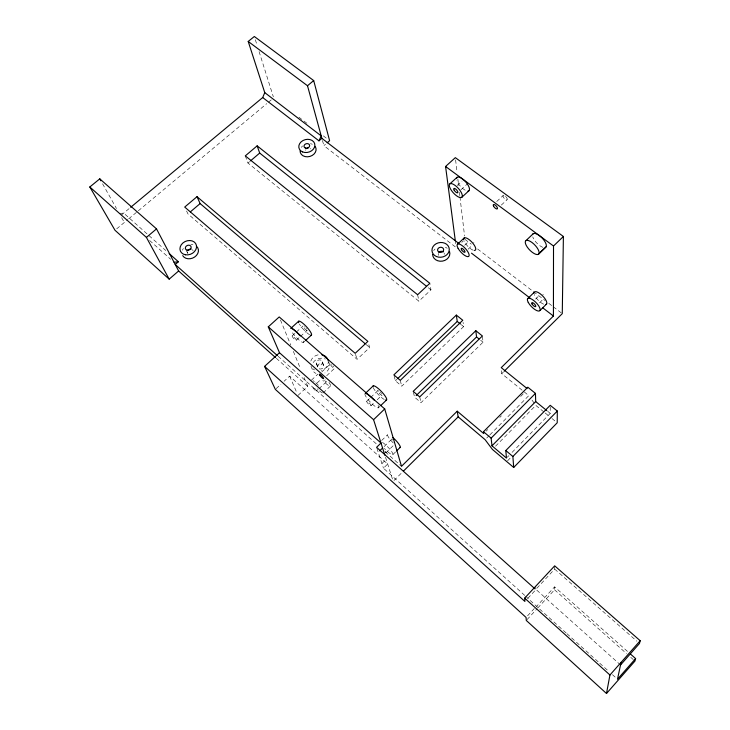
<?xml version="1.0" encoding="UTF-8"?>
<svg xmlns="http://www.w3.org/2000/svg" width="730" height="730" viewBox="0 0 730 730"><rect width="100%" height="100%" fill="white"/><g stroke="black" fill="none" stroke-linecap="round" stroke-linejoin="round"><path stroke-width="0.55" stroke-dasharray="3.65 2.74" d="M537.745 608.026L554.563 589.803L554.581 586.874L627.928 651.79M620.536 664.975L535.866 589.338L554.672 569.099L554.69 565.85M527.571 615.819L534.323 608.51M566.078 632.919L536.587 606.356L554.581 586.874M527.051 619.615L536.988 608.847M527.836 598.299L535.875 589.648L535.729 586.226M507.578 460.794L510.735 457.564M507.268 457.272L508.865 455.648M512.049 452.399L550.256 413.372L550.219 406.309M495.542 446.194L535.802 405.387L544.315 412.295M486.143 431.156L487.749 429.541M499.785 417.432L501.391 415.817M520.663 396.454L523.866 393.224M486.691 438.064L489.082 435.664M489.876 434.861L528.812 395.614L501.738 373.66L501.318 368.65M393.972 480.504L401.993 472.547M501.738 373.66L503.353 372.063M381.918 463.532L386.188 459.334M392.923 454.525L395.861 451.642M524.733 595.406L383.451 468.195L387.676 464.034L289.637 376.132L284.079 381.279M385.896 452.837L393.607 445.282M539.516 302.795L543.303 299.09M384.172 446.568L391.882 439.031M535.564 299.09L539.351 295.394M381.671 440.482L387.557 434.742M413.417 392.32L414.558 397.147L421.018 402.668L483.059 342.197L482.384 335.964M378.322 407.878L379.928 406.336M394.118 375.868L395.404 380.786L401.746 386.207L463.641 326.593L463.076 322.377M395.404 380.786L397.029 379.226M370.94 405.789A3.112 0.648 46.3 0 0 368.458 402.203A3.112 0.648 46.3 0 0 367.19 402.504A3.112 0.648 46.3 0 0 370.94 405.789L374.07 402.777M377.2 399.775L381.899 395.268M366.788 401.208L369.918 398.206M370.703 397.458L377.766 390.696M186.561 210.979L187.948 213.908L357.089 359.343L369.645 347.526L368.477 343.438M245.298 155.873L247.954 163.018L418.901 301.189L430.965 289.837L430.016 284.381M323.116 392.977L330.362 386.152M326.657 375.749L334.477 368.422A3.048 0.639 46.8 0 0 333.053 365.903M316.482 391.098A2.765 0.511 46.8 0 0 314.155 387.885A2.765 0.511 46.8 0 0 313.243 388.205A2.765 0.511 46.8 0 0 316.482 391.098L318.134 389.546M318.964 388.771L326.392 381.79A2.756 0.538 46.8 0 0 325.096 379.554M468.113 249.204L472.2 245.362M311.436 380.166L317.906 374.116M321.766 371.971L330.389 363.914A3.048 0.639 46.8 0 0 331.812 366.433A3.048 0.639 46.8 0 0 334.477 368.422M501.318 205.093L507.022 199.774M298.004 395.414L307.713 386.343L303.607 376.361M461.78 242.351L463.377 240.854M316.902 383.15L321.045 379.281M464.636 245.271L468.733 241.429M496.71 201.526L503.235 195.448M276.132 388.643L280.895 384.226M303.452 342.434L305.03 340.974M296.216 340.317A3.002 0.602 47.3 0 0 293.652 336.703A3.002 0.602 47.3 0 0 292.739 337.26A3.002 0.602 47.3 0 0 296.216 340.317L299.555 337.26M300.386 336.503L307.047 330.389M460.94 189.773L467.446 183.805M292.183 335.873L295.513 332.825M296.353 332.059L303.023 325.963M457.181 185.493L462.063 181.022M455.301 246.868L323.874 145.653L325.516 144.23M247.954 163.018L249.633 161.604M116.7 228.846L127.841 219.547M128.717 218.817L137.45 211.527M138.326 210.806L266.733 103.651M268.467 102.209L271.934 99.317M121.335 215.067L129.812 208.023M119.273 213.452L123.689 213.114L165.774 250.527M464.964 239.367L471.279 244.185M477.584 248.994L532.544 290.951M533.447 291.635L545.155 300.577M548.759 303.333L552.364 306.08M553.267 306.773L561.37 312.96M298.935 117.211L307.056 123.425M323.299 135.862L327.807 139.311M428.309 287.711L430.965 289.837M461.241 324.668L463.641 326.593M480.623 340.235L483.059 342.197M547.683 411.291L550.256 413.372M545.164 412.988L550.265 417.131M552.008 418.546L555.484 421.374M366.168 344.569L369.645 347.526M554.672 569.099L636.898 641.223M554.563 589.803L626.504 653.56M630.729 657.31L633.275 659.564M149.623 240.499L170.692 259.287M278.112 356.258L378.514 445.811M385.321 451.888L401.5 466.306M276.287 358.257L307.713 386.343M525.573 596.173L536.587 606.356M566.927 633.677L598.947 662.511M599.786 663.269L609.057 671.618M612.433 674.657L617.489 679.21M531.987 400.058L534.533 403.608M102.565 183.787L116.49 208.506M121.636 217.65L124.346 222.468M186.104 250.08L187.573 253.018M289.637 376.132L297.119 393.379M280.448 319.95L290.777 345.098M293.341 351.349L300.614 369.07M310.989 366.122L312.02 368.76A9.016 7.911 -20.8 0 0 315.999 373.441M316.3 363.586L317.641 367.108M322.386 361.806A3.175 2.783 -20.7 0 1 318.453 365.474A3.175 2.783 -20.7 0 1 317.194 360.821A3.175 2.783 -20.7 0 1 322.386 361.806L323.691 365.338A3.157 2.765 -20.8 0 1 319.786 368.988A3.157 2.765 -20.8 0 1 318.535 364.352A3.157 2.765 -20.8 0 1 323.691 365.338M328.673 361.916L329.312 363.686A9.016 7.911 -20.8 0 1 324.905 372.975M376.917 448.32L383.451 468.195M385.531 457.281L392.822 480.221M255.345 39.73L257.042 45.114M259.077 51.575L273.33 96.789M355.51 354.315L357.089 359.343M322.45 140.434L323.874 145.653M400.268 380.339L401.746 386.207M419.713 396.91L421.018 402.668M417.633 294.728L418.901 301.189M455.31 240.736L455.693 243.656M455.602 159.888L457.053 172.198M457.847 178.914L458.641 185.63M459.425 192.355L459.827 195.713M459.955 196.826L464.572 236.009M382.456 442.389A9.006 1.752 45.9 0 1 390.678 450.246A9.006 1.752 45.9 0 1 392.092 454.726A9.006 1.752 45.9 0 1 384.354 448.402M330.973 364.078A3.048 0.639 46.8 0 1 331.429 364.389M322.477 392.904A8.696 1.643 46.8 0 1 317.176 388.807M313.042 380.695A8.696 1.643 46.8 0 1 314.311 381.589M315.798 382.821A8.696 1.643 46.8 0 1 318.964 385.96M326.447 381.744A2.756 0.538 46.8 0 1 324.494 380.485M328.965 382.41A8.678 1.706 46.8 0 1 329.732 386.097A8.678 1.706 46.8 0 1 322.843 380.412M313.124 362.618A9.016 7.911 -20.8 0 1 325.315 359.041M328.035 360.145A9.061 7.939 -20.7 0 1 321.41 370.402M314.639 369.946A9.061 7.939 -20.7 0 1 312.832 368.75M310.798 361.067A9.061 7.939 -20.7 0 1 319.603 354.643M301.298 147.396A8.121 6.47 -15.4 0 1 302.631 145.954M310.414 143.737A8.121 6.47 -15.4 0 1 312.321 144.257M305.286 150.398A2.838 2.263 -15.4 0 1 305.405 149.796M310.14 148.446A2.838 2.263 -15.4 0 1 310.569 148.893M542.819 294.418A2.719 0.995 45.2 0 1 543.348 294.865M543.686 304.2A8.559 3.112 45.3 0 1 534.269 294.491M473.14 250.198A8.276 2.929 46.9 0 1 464.043 240.809M542.947 247.351A9.262 3.668 46 0 1 532.736 236.858M465.202 190.229A8.961 3.422 47.9 0 1 456.88 180.757M506.109 196.981A2.884 1.15 47.2 0 1 506.702 199.865A2.884 1.15 47.2 0 1 503.335 197.082A2.884 1.15 47.2 0 1 504.476 195.631M505.023 195.987A2.884 1.15 47.2 0 1 505.58 196.443M473.688 242.424A2.628 0.94 46.9 0 1 473.916 242.907M382.018 395.14A3.103 0.684 46.3 0 1 378.578 392.585A3.103 0.684 46.3 0 1 378.897 391.225M380.02 392.192A3.103 0.684 46.3 0 1 380.585 392.776M381.096 393.379A3.103 0.684 46.3 0 1 381.516 393.954M378.076 405.396A9.791 2.08 46.3 0 1 373.085 404.785A9.791 2.08 46.3 0 1 364.9 393.89M384.272 399.502A9.764 2.163 46.3 0 1 373.03 387.092M392.338 440.053A2.856 0.575 45.9 0 1 392.256 438.986M385.048 451.322A2.865 0.547 45.9 0 1 385.878 452.618M393.26 442.946A8.988 1.816 45.9 0 1 387.803 435.965A8.988 1.816 45.9 0 1 389.847 435.19M307.12 330.225A2.993 0.639 47.3 0 1 305.569 329.586A2.993 0.639 47.3 0 1 303.233 326.857M304.501 326.766A2.993 0.639 47.3 0 1 305.04 327.268M306.089 328.418A2.993 0.639 47.3 0 1 306.518 328.984M309.639 334.741A9.435 2.008 47.3 0 1 299.364 324.029M303.452 340.992A9.454 1.935 47.3 0 1 299.647 340.518A9.454 1.935 47.3 0 1 291.452 331.256M187.975 253.511A2.975 2.418 -23.4 0 1 187.3 251.786M192.392 249.715A2.975 2.418 -23.4 0 1 193.03 250.791M433.702 250.636A8.641 7.336 -9 0 1 435.034 249.04M445.382 247.251A8.641 7.336 -9 0 1 447.189 248.3M182.409 250.253A8.495 6.898 -23.4 0 1 183.403 248.483M190.849 244.477A8.495 6.898 -23.4 0 1 192.957 244.587M444.123 253.018A3.029 2.564 -9 0 1 444.159 254.35M438.648 255.299A3.029 2.564 -9 0 1 438.301 253.365"/><path stroke-width="1.09" d="M527.023 388.488L501.236 367.646L553.422 316.026L553.513 246.01L563.396 236.474L455.337 157.643L445.574 166.476L455.31 240.736M491.983 445.82L535.692 401.564L535.455 393.388L527.799 387.201L483.497 431.713L491.117 438.146L491.983 445.82L506.474 458.084L505.808 450.538L550.219 405.305L557.318 411.036L557.218 422.779L513.701 467.474L492.385 449.397L485.103 439.67L458.166 416.866L457.217 411.191L401.5 466.306L384.719 408.937L279.216 316.948L268.275 326.848L279.499 352.736L381.005 443.028L376.589 447.326L535.026 588.891M563.396 236.474L562.273 313.644L504.156 371.26M264.588 366.387L275.338 389.373L526.065 617.443L526.284 620.445L606.493 693.5L609.942 675.013L640.183 640.721L554.69 565.85L524.669 598.125L524.907 601.456L264.588 366.387L279.499 352.736M621.093 662.365L617.489 679.21L635.602 658.579L630.483 654.053M635.602 658.579L634.963 661.061L606.493 693.5M640.183 640.721L639.471 643.486L620.536 664.975M130.679 207.302L262.7 97.537L264.762 92.628L248.209 41.455L254.323 36.5L313.69 80.565L329.613 140.698L327.149 142.815M262.7 97.537L318.974 140.844L321.209 135.889L264.762 92.628M513.701 467.474L512.88 456.496L557.318 411.036M491.117 438.146L535.455 393.388M403.599 470.95L458.166 416.866M396.591 450.921L400.268 447.317M539.99 310.496L546.651 303.954M379.682 450.866L382.593 448.019M527.544 298.807L534.214 292.301M416.182 395.56L476.553 336.959L475.814 330.699L413.189 391.353L419.713 396.91L482.384 335.964L475.814 330.699M380.731 405.57L386.334 400.168M538.932 253.739L546.149 246.776M538.256 254.387A9.289 3.604 46 0 0 532.106 242.57A9.289 3.604 46 0 0 526.22 245.371A9.289 3.604 46 0 0 538.256 254.387L545.465 247.452A9.262 3.668 46 0 0 542.007 237.907A9.262 3.668 46 0 0 532.672 234.293M384.874 455.219L373.577 419.686L384.719 408.937M397.841 378.441L457.245 321.455L456.332 315.095L393.862 374.882L400.268 380.339L462.784 320.269L456.332 315.095M365.255 393.479L373.313 385.787M526.084 240.517L533.329 233.6M457.61 244.103L464.243 237.916M305.824 340.244L311.363 335.152M461.734 197.356A8.988 3.358 47.9 0 0 455.246 185.511A8.988 3.358 47.9 0 0 450.483 188.924A8.988 3.358 47.9 0 0 461.734 197.356L468.888 190.776M290.732 328.445L298.698 321.191M449.872 183.869L457.053 177.317M169.168 279.152L178.631 270.976L156.521 228.882L99.782 178.85L89.817 186.971L115.002 230.269L169.168 279.152L146.42 237.414L89.817 186.971M169.141 253.52L178.394 261.751L175.218 264.479L277.263 355.501M318.974 140.844L321.875 138.353L307.503 85.748L248.209 41.455M190.384 211.846L200.129 203.579L197.009 196.68L184.708 207.074L355.191 353.311L367.884 341.403L197.009 196.68M250.472 160.892L259.697 153.063L257.152 145.854L245.298 155.873L417.633 294.728L429.824 283.295L257.152 145.854M146.42 237.414L156.521 228.882M307.503 85.748L313.69 80.565M174.069 262.289L178.394 261.751M445.574 166.476L553.513 246.01M321.875 138.353L458.905 243.501M471.507 253.164L530.026 298.068M542.627 307.731L553.422 316.026M259.697 153.063L426.53 286.297M457.245 321.455L460.447 324.02M476.553 336.959L478.989 338.921M535.692 401.564L546.825 410.598M505.808 450.538L512.88 456.496M457.217 411.191L483.734 433.574L483.497 431.713M200.129 203.579L365.301 343.83M268.275 326.848L373.577 419.686M178.631 270.976L275.438 357.499M524.669 598.125L609.942 675.013M99.782 178.85L100.895 180.821M291.37 328.4A9.454 1.935 47.3 0 1 299.866 335.636M366.059 393.561A9.791 2.08 46.3 0 1 374.116 400.104M321.893 354.798A9.061 7.939 -20.7 0 1 328.035 360.145M315.159 146.447A8.121 6.47 -15.4 0 1 309.912 156.43A8.121 6.47 -15.4 0 1 300.085 150.754M306.18 148.719A2.838 2.263 -15.4 0 1 308.188 147.907M534.022 293.232A8.559 3.112 45.3 0 1 542.034 295.312A8.559 3.112 45.3 0 1 546.013 304.465M463.696 239.513A8.276 2.929 46.9 0 1 471.571 241.785A8.276 2.929 46.9 0 1 474.308 250.463M456.56 178.093A8.961 3.422 47.9 0 1 465.74 181.971A8.961 3.422 47.9 0 1 467.966 191.068M372.939 386.216A9.764 2.163 46.3 0 1 382.201 392.338A9.764 2.163 46.3 0 1 385.495 400.077M392.868 437.507A8.988 1.816 45.9 0 1 398.872 444.105A8.988 1.816 45.9 0 1 399.867 447.59M298.707 322.696A9.435 2.008 47.3 0 1 305.925 326.164A9.435 2.008 47.3 0 1 310.697 335.179M187.811 250.518A2.975 2.418 -23.4 0 1 191.16 249.149M449.507 251.448A8.641 7.336 -9 0 1 442.526 261.103A8.641 7.336 -9 0 1 432.616 254.378M196.47 246.202A8.495 6.898 -23.4 0 1 194.673 257.006A8.495 6.898 -23.4 0 1 182.71 255.637M439.059 252.169A3.029 2.564 -9 0 1 443.32 251.914M493.571 206.17A2.893 1.122 47.1 0 0 497.258 208.899A2.893 1.122 47.1 0 0 495.241 205.121A2.893 1.122 47.1 0 0 493.571 206.17M319.923 375.494A3.066 0.602 46.8 0 0 323.527 378.678A3.066 0.602 46.8 0 0 320.972 375.092A3.066 0.602 46.8 0 0 319.923 375.494M185.475 254.788A8.541 6.917 -23.3 0 0 196.416 245.344A8.541 6.917 -23.3 0 0 182.847 243.017A8.541 6.917 -23.3 0 0 185.475 254.788M187.263 250.171A2.993 2.418 -23.3 0 0 191.105 246.868A2.993 2.418 -23.3 0 0 186.36 246.046A2.993 2.418 -23.3 0 0 187.263 250.171M532.015 303.945A2.719 0.967 45.3 0 0 535.537 306.664A2.719 0.967 45.3 0 0 533.73 303.324A2.719 0.967 45.3 0 0 532.015 303.945M528.255 302.412A8.578 3.057 45.3 0 0 539.37 310.998A8.578 3.057 45.3 0 0 533.703 300.486A8.578 3.057 45.3 0 0 528.255 302.412M458.139 248.428A8.295 2.874 46.9 0 0 468.578 256.504A8.295 2.874 46.9 0 0 462.619 245.946A8.295 2.874 46.9 0 0 458.139 248.428M461.524 249.724A2.637 0.912 46.9 0 0 464.837 252.27A2.637 0.912 46.9 0 0 462.929 248.921A2.637 0.912 46.9 0 0 461.524 249.724M454.115 190.092A2.856 1.068 47.9 0 0 457.692 192.757A2.856 1.068 47.9 0 0 455.611 188.988A2.856 1.068 47.9 0 0 454.115 190.092M302.594 151.922A8.158 6.488 -15.3 0 0 314.885 145.352A8.158 6.488 -15.3 0 0 303.023 140.507A8.158 6.488 -15.3 0 0 302.594 151.922M305.341 148.007A2.856 2.272 -15.3 0 0 309.648 145.708A2.856 2.272 -15.3 0 0 305.496 144.011A2.856 2.272 -15.3 0 0 305.341 148.007M436.458 256.54A8.696 7.364 -9.1 0 0 449.279 249.322A8.696 7.364 -9.1 0 0 436.12 243.756A8.696 7.364 -9.1 0 0 436.458 256.54M439.15 252.179A3.039 2.573 -9.1 0 0 443.648 249.66A3.039 2.573 -9.1 0 0 439.049 247.707A3.039 2.573 -9.1 0 0 439.15 252.179"/></g></svg>
